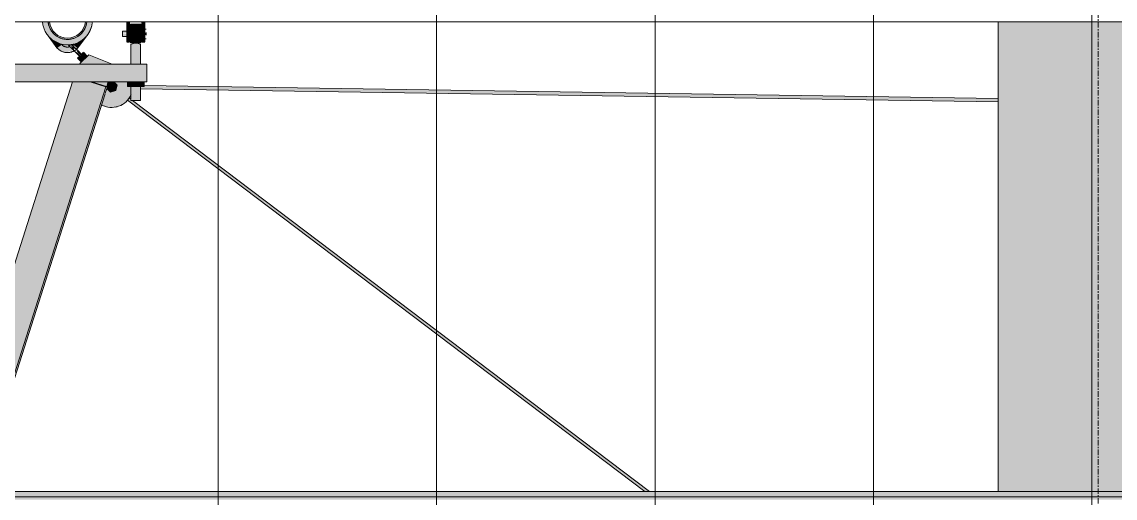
# Model space of a CAD drawing. Header units: inches. Extents: x 20426 to 92531, y -195 to 750.
# Drawn here: x 33735.2 to 33833.8, y 243.9 to 286.8 of the extents above; entities that cross this region are included whole.
import ezdxf

# ---------------------------------------------------------------- set-up
doc = ezdxf.new("R2010")
doc.units = ezdxf.units.IN
doc.header["$MEASUREMENT"] = 0
doc.linetypes.add('Grid Line 1_2_', pattern=[0.875, 0.5, -0.125, 0.125, -0.125])
for name, color, linetype, lineweight in [('A-WALL-PATT', 111, 'Continuous', 13), ('Q-SPCQ', 91, 'Continuous', 9), ('S-BEAM', 12, 'Continuous', 9), ('S-COLS', 52, 'Continuous', 9), ('S-GRID', 1, 'Continuous', 9)]:
    doc.layers.add(name, color=color, linetype=linetype, lineweight=lineweight)

# ---------------------------------------------------------------- blocks, each defined once
blk = doc.blocks.new('Girt_Z - 8_D-V79-Elevation - North')
at = {"layer": 'S-BEAM'}
for points in [[(-22795.73, 244), (-22792.025, 244), (-22792.025, 244.482), (-25971.39, 244.482), (-25971.39, 244), (-22804.37, 244)], [(-24635.992, 241.633), (-24537.137, 241.633), (-24537.137, 243.744), (-23371.643, 243.744), (-23371.643, 241.633), (-23089.637, 241.633), (-23089.637, 243.744), (-22792.025, 243.744), (-22792.025, 244), (-25971.39, 244), (-25971.39, 241.633), (-25695.137, 241.633), (-25695.137, 243.744), (-24819.143, 243.744), (-24819.143, 241.633), (-24670.551, 241.633)]]:
    blk.add_hatch(color=256, dxfattribs=at).paths.add_polyline_path(points, flags=0)
for p, q in [((-25971.39, 244.482), (-22792.025, 244.482)), ((-25971.39, 244), (-22792.025, 244))]:
    blk.add_line(p, q, dxfattribs=at)
blk = doc.blocks.new('Girt_Z - 8_D-V80-Elevation - North')
at = {"layer": 'S-BEAM'}
blk.add_line((-25971.39, 286.768), (-22792.025, 286.768), dxfattribs=at)
blk = doc.blocks.new('Basketball_Backstop-Performance_Sports_Systems-3103-Ceiling_Hung - 27_-0_ to 27_-11 7_8_-652462-Elevation - North')
at = {"layer": 'Q-SPCQ'}
for points in [[(-24910.174, 285.687), (-24910.174, 286.768), (-24910.424, 286.768), (-24910.424, 285.687)], [(-24908.799, 285.687), (-24908.799, 286.768), (-24909.049, 286.768), (-24909.049, 285.687)], [(-24909.138, 285.656), (-24909.138, 286.562), (-24910.075, 286.532), (-24910.075, 285.656)], [(-24908.674, 285.687), (-24908.674, 285.801), (-24908.799, 285.801), (-24908.799, 285.687)], [(-24910.174, 284.963), (-24910.174, 285.687), (-24910.424, 285.687), (-24910.424, 284.963)], [(-24909.607, 284.859), (-24909.138, 284.871), (-24909.138, 285.656), (-24910.075, 285.656), (-24910.075, 284.871), (-24909.684, 284.859)], [(-24908.799, 284.963), (-24908.799, 285.687), (-24909.049, 285.687), (-24909.049, 284.963)], [(-24908.674, 285.574), (-24908.674, 285.687), (-24908.799, 285.687), (-24908.799, 285.574)], [(-24927.059, 244.482), (-24923.922, 244.482), (-24912.349, 280.932), (-24913.725, 281.375), (-24915.294, 281.375), (-24926.835, 245.185)], [(-24923.922, 244.482), (-24923.788, 244.482), (-24912.168, 280.918), (-24912.302, 280.918), (-24923.698, 245.185)], [(-24912.302, 280.918), (-24912.215, 280.932), (-24912.349, 280.932)], [(-24909.607, 280.937), (-24909.607, 281.375), (-24910.357, 281.375), (-24910.303, 280.937)], [(-24908.857, 280.937), (-24908.857, 281.375), (-24909.607, 281.375), (-24909.607, 280.937)]]:
    blk.add_hatch(color=256, dxfattribs=at).paths.add_polyline_path(points, flags=0)
h = blk.add_hatch(color=256, dxfattribs=at)
h.paths.add_polyline_path([(-24910.799, 285.687), (-24910.424, 285.74), (-24910.424, 285.937), (-24910.799, 285.904), (-24910.799, 285.752)], flags=0)
h.paths.add_polyline_path([(-24910.174, 285.687), (-24910.075, 285.729), (-24910.075, 285.937), (-24910.174, 285.891), (-24910.174, 285.732)], flags=0)
h.paths.add_polyline_path([(-24909.049, 285.687), (-24909.049, 285.937), (-24909.138, 285.891), (-24909.138, 285.687)], flags=0)
h = blk.add_hatch(color=256, dxfattribs=at)
h.paths.add_polyline_path([(-24910.799, 285.437), (-24910.424, 285.493), (-24910.424, 285.687), (-24910.799, 285.687), (-24910.799, 285.446)], flags=0)
h.paths.add_polyline_path([(-24909.138, 285.437), (-24909.049, 285.493), (-24909.049, 285.687), (-24909.138, 285.634), (-24909.138, 285.439)], flags=0)
h.paths.add_polyline_path([(-24910.174, 285.437), (-24910.075, 285.493), (-24910.075, 285.687), (-24910.174, 285.656), (-24910.174, 285.443)], flags=0)
h = blk.add_hatch(color=256, dxfattribs=at)
h.paths.add_polyline_path([(-24909.607, 279.687), (-24909.169, 279.687), (-24909.22, 280.937), (-24910.044, 280.937), (-24909.985, 279.687), (-24909.72, 279.687)], flags=0)
h.paths.add_polyline_path([(-24909.558, 282.955), (-24909.169, 282.955), (-24909.196, 284.763), (-24909.53, 284.859), (-24909.826, 284.833), (-24910.044, 284.75), (-24910.006, 282.955), (-24909.655, 282.955)], flags=0)
h = blk.add_hatch(color=256, dxfattribs=at)
h.paths.add_polyline_path([(-25004.607, 281.375), (-24957.549, 281.375), (-24957.549, 282.955), (-25004.607, 282.955), (-25004.607, 282.691)], flags=0)
h.paths.add_polyline_path([(-24910.303, 281.375), (-24908.607, 281.375), (-24908.607, 282.955), (-24955.674, 282.955), (-24955.662, 281.375), (-24911.383, 281.375)], flags=0)
for p, q in [((-24910.424, 285.687), (-24910.424, 286.768)), ((-24910.174, 286.768), (-24910.174, 285.687)), ((-24909.049, 285.687), (-24909.049, 286.768)), ((-24908.799, 286.768), (-24908.799, 285.687)), ((-24910.424, 285.937), (-24910.799, 285.937)), ((-24910.799, 285.687), (-24910.799, 285.937)), ((-24910.075, 285.937), (-24910.174, 285.937)), ((-24909.138, 286.562), (-24910.075, 286.562)), ((-24910.075, 285.656), (-24910.075, 286.562)), ((-24909.138, 286.562), (-24909.138, 285.656)), ((-24909.049, 285.937), (-24909.138, 285.937)), ((-24908.674, 286.125), (-24908.799, 286.125)), ((-24908.674, 285.801), (-24908.674, 285.687)), ((-24910.799, 285.437), (-24910.799, 285.687)), ((-24910.799, 285.437), (-24910.424, 285.437)), ((-24910.424, 284.963), (-24910.424, 285.687)), ((-24910.424, 284.937), (-24910.174, 284.937)), ((-24910.174, 285.687), (-24910.174, 284.963)), ((-24910.174, 285.437), (-24910.075, 285.437)), ((-24910.075, 284.871), (-24910.075, 285.656)), ((-24910.075, 284.75), (-24910.044, 284.75)), ((-24910.044, 284.75), (-24910.044, 282.955)), ((-24909.169, 282.955), (-24909.169, 284.75)), ((-24909.169, 284.75), (-24909.138, 284.75)), ((-24909.138, 285.656), (-24909.138, 284.871)), ((-24909.138, 285.437), (-24909.049, 285.437)), ((-24909.049, 284.963), (-24909.049, 285.687)), ((-24909.049, 284.937), (-24908.799, 284.937)), ((-24908.799, 285.687), (-24908.799, 284.963)), ((-24908.799, 285.25), (-24908.674, 285.25)), ((-24908.674, 285.687), (-24908.674, 285.574)), ((-24908.607, 282.955), (-24938.364, 282.955)), ((-24908.607, 282.955), (-24908.607, 281.375)), ((-24908.607, 281.375), (-24955.662, 281.375)), ((-24927.059, 244.482), (-24915.294, 281.375)), ((-24912.302, 280.918), (-24923.922, 244.482)), ((-24913.725, 281.375), (-24912.302, 280.918)), ((-24912.168, 280.918), (-24913.591, 281.375)), ((-24912.351, 280.346), (-24912.168, 280.918)), ((-24912.302, 280.918), (-24912.168, 280.918)), ((-24910.357, 280.937), (-24910.357, 281.375)), ((-24909.607, 280.937), (-24910.357, 280.937)), ((-24910.044, 281.375), (-24910.044, 279.687)), ((-24909.607, 280.937), (-24909.607, 281.375)), ((-24908.857, 280.937), (-24909.607, 280.937)), ((-24909.169, 279.687), (-24909.169, 281.375)), ((-24908.857, 280.937), (-24908.857, 281.375)), ((-24923.788, 244.482), (-24912.367, 280.297)), ((-24909.169, 279.687), (-24910.044, 279.687))]:
    blk.add_line(p, q, dxfattribs=at)
blk.add_open_spline([(-24909.169, 284.75), (-24909.169, 284.75), (-24909.173, 284.752), (-24909.184, 284.758), (-24909.196, 284.762), (-24909.21, 284.769), (-24909.228, 284.777), (-24909.245, 284.785), (-24909.26, 284.791), (-24909.272, 284.795), (-24909.284, 284.799), (-24909.302, 284.806), (-24909.325, 284.814), (-24909.35, 284.822), (-24909.37, 284.829), (-24909.387, 284.833), (-24909.403, 284.837), (-24909.426, 284.842), (-24909.455, 284.848), (-24909.492, 284.855), (-24909.529, 284.859), (-24909.568, 284.862), (-24909.607, 284.862), (-24909.645, 284.862), (-24909.684, 284.859), (-24909.721, 284.855), (-24909.758, 284.848), (-24909.787, 284.842), (-24909.81, 284.837), (-24909.827, 284.833), (-24909.843, 284.829), (-24909.864, 284.822), (-24909.888, 284.814), (-24909.911, 284.806), (-24909.929, 284.799), (-24909.941, 284.795), (-24909.953, 284.791), (-24909.968, 284.785), (-24909.985, 284.777), (-24910.003, 284.769), (-24910.018, 284.762), (-24910.029, 284.758), (-24910.041, 284.752), (-24910.044, 284.75), (-24910.044, 284.75)], degree=3, knots=[0, 0, 0, 0, 0.055556, 0.083333, 0.111111, 0.138889, 0.166667, 0.194444, 0.208333, 0.222222, 0.236111, 0.25, 0.277778, 0.305556, 0.319444, 0.333333, 0.347222, 0.361111, 0.388889, 0.416667, 0.444444, 0.472222, 0.5, 0.527778, 0.555556, 0.583333, 0.611111, 0.638889, 0.652778, 0.666667, 0.680556, 0.694444, 0.722222, 0.75, 0.763889, 0.777778, 0.791667, 0.805556, 0.833333, 0.861111, 0.888889, 0.916667, 0.944444, 1, 1, 1, 1], dxfattribs=at)
blk = doc.blocks.new('Basketball_Backstop-Performance_Sports_Systems-3103-Ceiling_Hung - 27_-0_ to 27_-11 7_8_-V85-Elevation - North')
at = {"layer": 'Q-SPCQ'}
for points in [[(-24915.508, 284.744), (-24915.265, 284.744), (-24914.362, 285.178), (-24913.738, 285.961), (-24913.601, 286.768), (-24913.99, 286.768), (-24914.038, 286.768), (-24914.131, 286.348), (-24914.358, 285.921), (-24914.623, 285.627), (-24915.042, 285.359), (-24915.508, 285.221), (-24915.765, 285.187), (-24916.391, 285.319), (-24916.817, 285.557), (-24917.095, 285.82), (-24917.343, 286.213), (-24917.46, 286.517), (-24917.54, 286.768), (-24917.955, 286.768), (-24917.96, 286.696), (-24917.719, 285.869), (-24917.168, 285.178), (-24916.266, 284.744), (-24915.765, 284.744)], [(-24915.765, 285.187), (-24915.312, 285.247), (-24914.89, 285.422), (-24914.528, 285.7), (-24914.19, 286.207), (-24914.075, 286.485), (-24914.088, 286.768), (-24914.163, 286.768), (-24914.196, 286.517), (-24914.358, 286.125), (-24914.623, 285.783), (-24914.953, 285.53), (-24915.345, 285.368), (-24915.765, 285.312), (-24916.186, 285.368), (-24916.578, 285.53), (-24916.914, 285.788), (-24917.173, 286.125), (-24917.335, 286.517), (-24917.368, 286.768), (-24917.493, 286.768), (-24917.456, 286.485), (-24917.281, 286.062), (-24917.003, 285.7), (-24916.64, 285.422), (-24916.218, 285.247)], [(-24913.714, 286.068), (-24913.599, 286.413), (-24913.696, 286.144)], [(-24917.548, 285.62), (-24917.564, 285.674), (-24917.562, 285.644)], [(-24916.717, 284.439), (-24916.351, 284.785), (-24917.195, 285.216), (-24917.548, 285.62), (-24917.542, 285.57), (-24916.751, 284.486)], [(-24914.814, 284.439), (-24914.175, 285.414), (-24914.457, 285.133), (-24915.192, 284.743), (-24914.825, 284.449)], [(-24914.613, 283.645), (-24914.623, 283.736), (-24914.623, 283.791), (-24914.672, 283.844), (-24914.991, 284.081), (-24915.121, 284.122), (-24914.623, 283.652)], [(-24914.616, 283.788), (-24914.564, 283.895), (-24914.781, 284.1), (-24914.909, 284.163), (-24914.892, 284.112), (-24914.87, 284.042), (-24914.623, 283.811)], [(-24914.24, 283.412), (-24913.984, 283.669), (-24914.364, 283.996), (-24914.56, 283.732)], [(-24914.496, 283.156), (-24914.24, 283.412), (-24914.565, 283.723), (-24914.64, 283.665), (-24914.671, 283.688), (-24914.85, 283.51), (-24914.523, 283.183)], [(-24911.64, 280.721), (-24911.549, 280.812), (-24911.549, 281.062), (-24911.765, 281.187), (-24911.942, 281.114), (-24911.988, 280.932), (-24911.89, 280.721)], [(-24863.363, 244.482), (-24863.319, 244.482), (-24909.985, 279.687), (-24910.044, 279.715), (-24910.044, 279.793), (-24910.226, 279.885), (-24910.357, 279.717), (-24863.652, 244.482), (-24863.379, 244.482)]]:
    blk.add_hatch(color=256, dxfattribs=at).paths.add_polyline_path(points, flags=0)
h = blk.add_hatch(color=256, dxfattribs=at)
h.paths.add_polyline_path([(-24914.95, 284.293), (-24915.17, 284.519), (-24915.399, 284.572), (-24915.201, 284.373)], flags=0)
h.paths.add_polyline_path([(-24915.326, 284.673), (-24915.475, 284.744), (-24915.455, 284.681)], flags=0)
h.paths.add_polyline_path([(-24915.17, 284.519), (-24915.33, 284.672), (-24915.399, 284.606), (-24915.273, 284.558)], flags=0)
h = blk.add_hatch(color=256, dxfattribs=at)
h.paths.add_polyline_path([(-24915.41, 284.052), (-24915.273, 284.292), (-24915.524, 284.53), (-24915.566, 284.53), (-24916.061, 284.585), (-24916.303, 284.705), (-24916.255, 284.575), (-24916.413, 284.683), (-24916.658, 284.486), (-24916.533, 284.32), (-24916.034, 284.052), (-24915.765, 284.052), (-24915.572, 284.125)], flags=0)
h.paths.add_polyline_path([(-24915.152, 284.219), (-24915.042, 284.323), (-24915.191, 284.341), (-24915.154, 284.293), (-24915.159, 284.241)], flags=0)
h.paths.add_polyline_path([(-24915.17, 284.519), (-24915.434, 284.572), (-24915.38, 284.567), (-24915.192, 284.524)], flags=0)
h.paths.add_polyline_path([(-24914.99, 284.329), (-24914.86, 284.476), (-24915.243, 284.715), (-24915.325, 284.671), (-24914.992, 284.331)], flags=0)
h = blk.add_hatch(color=256, dxfattribs=at)
h.paths.add_polyline_path([(-24915.121, 284.122), (-24915.201, 284.373), (-24915.399, 284.572), (-24915.346, 284.342), (-24915.273, 284.292)], flags=0)
h.paths.add_polyline_path([(-24915.5, 284.499), (-24915.512, 284.684), (-24915.597, 284.628)], flags=0)
h.paths.add_polyline_path([(-24915.346, 284.342), (-24915.475, 284.572), (-24915.5, 284.499), (-24915.399, 284.396)], flags=0)
h = blk.add_hatch(color=256, dxfattribs=at)
h.paths.add_polyline_path([(-24911.677, 279.065), (-24911.223, 279.143), (-24910.802, 279.329), (-24910.439, 279.612), (-24910.116, 280.066), (-24910.044, 280.346), (-24910.044, 280.937), (-24910.357, 280.937), (-24910.357, 281.375), (-24911.549, 281.34), (-24911.282, 281.051), (-24911.471, 280.563), (-24911.942, 280.496), (-24912.234, 280.711), (-24912.68, 279.314), (-24912.463, 279.209), (-24912.136, 279.1)], flags=0)
h.paths.add_polyline_path([(-24912.219, 280.934), (-24912.083, 281.305), (-24912.049, 281.375), (-24913.591, 281.375), (-24912.23, 280.937)], flags=0)
h.paths.add_polyline_path([(-24913.242, 282.955), (-24911.747, 282.955), (-24913.842, 283.81), (-24914.623, 282.979), (-24914.553, 282.955)], flags=0)
h = blk.add_hatch(color=256, dxfattribs=at)
h.paths.add_polyline_path([(-24911.896, 280.45), (-24911.408, 280.58), (-24911.277, 281.068), (-24911.662, 281.375), (-24911.942, 281.343), (-24912.122, 281.295), (-24912.216, 280.769), (-24911.942, 280.496)], flags=0)
h.paths.add_polyline_path([(-24911.765, 280.687), (-24911.942, 280.761), (-24912.015, 280.937), (-24911.942, 281.114), (-24911.765, 281.187), (-24911.588, 281.114), (-24911.516, 280.932), (-24911.588, 280.761), (-24911.701, 280.696)], flags=0)
h = blk.add_hatch(color=256, dxfattribs=at)
h.paths.add_polyline_path([(-24770.131, 278.622), (-24770.122, 278.889), (-24770.14, 278.935), (-24813.89, 279.556), (-24813.89, 279.289), (-24770.138, 278.622)], flags=0)
h.paths.add_polyline_path([(-24768.488, 278.639), (-24768.482, 278.685), (-24768.488, 278.64)], flags=0)
h.paths.add_polyline_path([(-24831.89, 279.564), (-24831.89, 279.876), (-24908.857, 281.003), (-24908.857, 280.937), (-24909.169, 280.897), (-24909.169, 280.742), (-24843.345, 279.738)], flags=0)
h.paths.add_polyline_path([(-24911.542, 280.829), (-24911.528, 281.012), (-24911.549, 280.932), (-24911.549, 280.83)], flags=0)
for p, q in [((-24917.575, 285.6), (-24916.717, 284.439)), ((-24915.342, 284.728), (-24915.254, 284.746)), ((-24914.814, 284.439), (-24913.956, 285.6)), ((-24915.389, 284.601), (-24915.415, 284.587)), ((-24913.842, 283.81), (-24914.638, 283.015)), ((-24914.623, 283.736), (-24914.594, 283.766)), ((-24914.594, 283.766), (-24914.338, 284.022)), ((-24913.975, 283.678), (-24914.328, 284.031)), ((-24911.747, 282.955), (-24913.842, 283.81)), ((-24914.859, 283.501), (-24914.505, 283.147)), ((-24914.85, 283.51), (-24914.726, 283.633)), ((-24914.638, 283.015), (-24914.623, 282.979)), ((-24912.122, 281.295), (-24912.219, 280.934)), ((-24911.823, 281.375), (-24912.122, 281.295)), ((-24911.277, 281.068), (-24911.584, 281.375)), ((-24911.408, 280.58), (-24911.277, 281.068)), ((-24831.89, 279.876), (-24908.857, 281.049)), ((-24912.216, 280.769), (-24911.896, 280.45)), ((-24911.896, 280.45), (-24911.408, 280.58)), ((-24910.044, 279.793), (-24910.204, 279.914)), ((-24909.169, 280.742), (-24831.89, 279.564)), ((-24910.357, 279.717), (-24863.733, 244.482)), ((-24863.319, 244.482), (-24909.904, 279.687))]:
    blk.add_line(p, q, dxfattribs=at)
at = {"layer": 'Q-SPCQ', "flags": 128}
for points in [[(-24918.008, 286.758), (-24917.999, 286.668), (-24917.986, 286.579), (-24917.97, 286.49), (-24917.951, 286.403), (-24917.928, 286.316), (-24917.901, 286.23), (-24917.871, 286.145), (-24917.838, 286.061), (-24917.801, 285.979), (-24917.761, 285.898), (-24917.718, 285.82), (-24917.672, 285.742), (-24917.622, 285.667), (-24917.57, 285.594), (-24917.515, 285.523), (-24917.457, 285.454), (-24917.396, 285.387), (-24917.333, 285.323), (-24917.267, 285.262), (-24917.199, 285.203), (-24917.128, 285.147), (-24917.056, 285.094), (-24916.981, 285.044), (-24916.904, 284.997), (-24916.826, 284.953), (-24916.746, 284.912), (-24916.664, 284.875), (-24916.581, 284.84), (-24916.496, 284.809), (-24916.41, 284.782), (-24916.324, 284.758), (-24916.236, 284.737), (-24916.148, 284.72), (-24916.059, 284.707), (-24915.969, 284.697), (-24915.879, 284.69), (-24915.79, 284.688), (-24915.7, 284.688), (-24915.61, 284.693), (-24915.52, 284.701), (-24915.431, 284.712), (-24915.342, 284.728), (-24915.254, 284.746), (-24915.167, 284.769), (-24915.081, 284.794), (-24914.995, 284.823), (-24914.911, 284.856), (-24914.829, 284.892), (-24914.748, 284.931), (-24914.668, 284.973), (-24914.591, 285.018), (-24914.515, 285.067), (-24914.441, 285.118), (-24914.369, 285.173), (-24914.3, 285.23), (-24914.233, 285.29), (-24914.168, 285.353), (-24914.106, 285.418), (-24914.047, 285.485), (-24913.99, 285.555), (-24913.936, 285.627), (-24913.885, 285.701), (-24913.837, 285.778), (-24913.792, 285.856), (-24913.751, 285.935), (-24913.712, 286.017), (-24913.677, 286.1), (-24913.645, 286.184), (-24913.617, 286.269), (-24913.592, 286.356), (-24913.57, 286.443), (-24913.552, 286.531), (-24913.538, 286.62), (-24913.527, 286.709)], [(-24918.008, 286.758), (-24917.999, 286.668), (-24917.986, 286.579), (-24917.97, 286.49), (-24917.951, 286.403), (-24917.928, 286.316), (-24917.901, 286.23), (-24917.871, 286.145), (-24917.838, 286.061), (-24917.801, 285.979), (-24917.761, 285.898), (-24917.718, 285.82), (-24917.672, 285.742), (-24917.622, 285.667), (-24917.57, 285.594), (-24917.515, 285.523), (-24917.461, 285.459)], [(-24918.008, 286.758), (-24917.999, 286.668), (-24917.986, 286.579), (-24917.97, 286.49), (-24917.951, 286.403), (-24917.928, 286.316), (-24917.901, 286.23), (-24917.871, 286.145), (-24917.838, 286.061), (-24917.801, 285.979), (-24917.761, 285.898), (-24917.718, 285.82), (-24917.672, 285.742), (-24917.622, 285.667), (-24917.575, 285.6)], [(-24917.056, 285.755), (-24917.102, 285.808), (-24917.146, 285.862), (-24917.188, 285.918), (-24917.228, 285.976), (-24917.265, 286.035), (-24917.3, 286.096), (-24917.332, 286.158), (-24917.362, 286.221), (-24917.389, 286.286), (-24917.414, 286.351), (-24917.436, 286.418), (-24917.456, 286.485), (-24917.472, 286.553), (-24917.486, 286.621), (-24917.498, 286.691), (-24917.506, 286.76)], [(-24914.028, 286.728), (-24914.038, 286.659), (-24914.05, 286.59), (-24914.065, 286.522), (-24914.083, 286.454), (-24914.104, 286.387), (-24914.127, 286.321), (-24914.153, 286.256), (-24914.182, 286.192), (-24914.213, 286.129), (-24914.247, 286.068), (-24914.283, 286.008), (-24914.321, 285.949), (-24914.362, 285.892), (-24914.404, 285.837), (-24914.45, 285.784), (-24914.497, 285.732)], [(-24913.956, 285.6), (-24913.904, 285.674), (-24913.855, 285.749), (-24913.809, 285.826), (-24913.766, 285.906), (-24913.726, 285.986), (-24913.69, 286.069), (-24913.657, 286.152), (-24913.627, 286.237), (-24913.601, 286.323), (-24913.578, 286.41), (-24913.559, 286.498), (-24913.543, 286.587), (-24913.53, 286.676), (-24913.522, 286.766)], [(-24913.638, 286.207), (-24913.617, 286.269), (-24913.592, 286.356), (-24913.57, 286.443), (-24913.552, 286.531), (-24913.538, 286.62), (-24913.527, 286.709)], [(-24914.047, 285.485), (-24913.99, 285.555), (-24913.936, 285.627), (-24913.885, 285.701), (-24913.837, 285.778), (-24913.792, 285.856), (-24913.751, 285.935), (-24913.712, 286.017), (-24913.677, 286.1), (-24913.645, 286.184)], [(-24914.597, 285.634), (-24914.65, 285.589), (-24914.705, 285.545), (-24914.762, 285.504), (-24914.82, 285.465), (-24914.879, 285.428), (-24914.94, 285.394), (-24915.003, 285.362), (-24915.066, 285.333), (-24915.131, 285.306), (-24915.197, 285.282), (-24915.263, 285.261), (-24915.331, 285.242), (-24915.399, 285.226), (-24915.468, 285.213), (-24915.537, 285.202), (-24915.607, 285.195), (-24915.676, 285.19), (-24915.746, 285.188), (-24915.816, 285.188), (-24915.886, 285.192), (-24915.956, 285.198), (-24916.025, 285.207), (-24916.094, 285.219), (-24916.163, 285.233), (-24916.231, 285.251), (-24916.298, 285.27), (-24916.364, 285.293), (-24916.429, 285.318), (-24916.493, 285.346), (-24916.557, 285.377), (-24916.618, 285.41), (-24916.679, 285.445), (-24916.738, 285.483), (-24916.795, 285.523), (-24916.851, 285.565), (-24916.905, 285.609), (-24916.957, 285.656)], [(-24915.554, 284.53), (-24915.583, 284.522), (-24915.612, 284.516), (-24915.642, 284.51), (-24915.672, 284.506), (-24915.701, 284.503), (-24915.731, 284.501), (-24915.761, 284.5), (-24915.791, 284.5), (-24915.821, 284.502), (-24915.851, 284.505), (-24915.881, 284.509), (-24915.91, 284.514), (-24915.94, 284.521), (-24915.969, 284.528), (-24915.997, 284.537), (-24916.026, 284.547), (-24916.054, 284.558), (-24916.081, 284.57), (-24916.108, 284.583), (-24916.135, 284.597), (-24916.16, 284.613), (-24916.186, 284.629), (-24916.21, 284.646), (-24916.234, 284.664), (-24916.257, 284.684), (-24916.279, 284.704), (-24916.301, 284.725), (-24916.321, 284.747), (-24916.326, 284.752)], [(-24916.324, 284.758), (-24916.236, 284.737), (-24916.148, 284.72), (-24916.059, 284.707), (-24915.969, 284.697), (-24915.879, 284.69), (-24915.79, 284.688), (-24915.7, 284.688), (-24915.61, 284.693), (-24915.52, 284.701)], [(-24915.654, 284.65), (-24915.658, 284.653), (-24915.661, 284.657), (-24915.664, 284.661), (-24915.667, 284.665), (-24915.67, 284.669), (-24915.673, 284.673), (-24915.675, 284.678), (-24915.678, 284.682), (-24915.68, 284.687), (-24915.682, 284.691), (-24915.684, 284.696), (-24915.685, 284.701), (-24915.687, 284.705), (-24915.688, 284.71), (-24915.689, 284.715), (-24915.69, 284.72), (-24915.69, 284.725), (-24915.691, 284.73), (-24915.691, 284.735), (-24915.691, 284.74)], [(-24915.397, 284.746), (-24915.385, 284.734), (-24915.373, 284.722), (-24915.36, 284.709), (-24915.346, 284.695), (-24915.332, 284.681)], [(-24914.947, 284.296), (-24914.968, 284.317), (-24914.99, 284.339), (-24915.011, 284.36), (-24915.032, 284.381), (-24915.053, 284.402), (-24915.073, 284.422), (-24915.094, 284.443), (-24915.114, 284.463), (-24915.134, 284.483), (-24915.154, 284.503), (-24915.173, 284.522), (-24915.192, 284.541), (-24915.211, 284.56), (-24915.229, 284.578), (-24915.247, 284.596), (-24915.264, 284.613), (-24915.281, 284.63), (-24915.297, 284.646), (-24915.313, 284.662), (-24915.328, 284.677), (-24915.342, 284.691), (-24915.356, 284.705), (-24915.369, 284.718), (-24915.382, 284.731), (-24915.393, 284.743)], [(-24915.204, 284.752), (-24915.225, 284.73), (-24915.246, 284.709), (-24915.268, 284.689), (-24915.291, 284.669)], [(-24916.717, 284.439), (-24916.684, 284.402), (-24916.649, 284.366), (-24916.613, 284.331), (-24916.576, 284.298), (-24916.537, 284.267), (-24916.497, 284.236), (-24916.456, 284.208), (-24916.414, 284.181), (-24916.37, 284.156), (-24916.326, 284.133), (-24916.281, 284.111), (-24916.235, 284.092), (-24916.188, 284.074), (-24916.141, 284.058), (-24916.093, 284.044), (-24916.044, 284.032), (-24915.995, 284.021), (-24915.946, 284.013), (-24915.897, 284.007), (-24915.847, 284.003), (-24915.797, 284), (-24915.747, 284), (-24915.697, 284.002), (-24915.647, 284.006), (-24915.597, 284.011), (-24915.548, 284.019), (-24915.499, 284.029), (-24915.45, 284.04), (-24915.402, 284.054), (-24915.355, 284.069), (-24915.308, 284.087), (-24915.262, 284.106), (-24915.216, 284.127), (-24915.172, 284.15)], [(-24915.519, 284.514), (-24915.533, 284.528), (-24915.546, 284.541), (-24915.558, 284.554), (-24915.57, 284.566), (-24915.581, 284.577), (-24915.592, 284.587), (-24915.601, 284.597), (-24915.61, 284.606), (-24915.618, 284.614), (-24915.626, 284.621), (-24915.632, 284.628), (-24915.638, 284.633), (-24915.643, 284.638), (-24915.647, 284.642), (-24915.65, 284.645), (-24915.652, 284.648), (-24915.654, 284.649), (-24915.654, 284.65)], [(-24915.654, 284.65), (-24915.654, 284.649), (-24915.653, 284.648), (-24915.65, 284.646), (-24915.648, 284.643), (-24915.644, 284.639), (-24915.639, 284.635), (-24915.634, 284.629), (-24915.627, 284.623), (-24915.62, 284.616), (-24915.612, 284.608), (-24915.604, 284.599), (-24915.594, 284.59), (-24915.584, 284.58), (-24915.573, 284.569), (-24915.562, 284.557), (-24915.549, 284.545), (-24915.536, 284.532), (-24915.523, 284.518), (-24915.508, 284.504), (-24915.493, 284.489), (-24915.478, 284.473), (-24915.462, 284.457), (-24915.445, 284.441), (-24915.428, 284.424), (-24915.411, 284.406), (-24915.392, 284.388), (-24915.374, 284.369), (-24915.355, 284.351), (-24915.336, 284.331), (-24915.316, 284.312), (-24915.296, 284.292), (-24915.276, 284.272), (-24915.256, 284.251), (-24915.235, 284.23), (-24915.214, 284.21), (-24915.193, 284.189), (-24915.172, 284.168), (-24915.151, 284.146), (-24915.13, 284.125), (-24915.124, 284.119)], [(-24915.124, 284.119), (-24915.145, 284.141), (-24915.166, 284.162), (-24915.187, 284.183), (-24915.208, 284.204), (-24915.229, 284.225)], [(-24915.128, 284.174), (-24915.086, 284.201), (-24915.044, 284.229), (-24915.004, 284.258), (-24914.965, 284.29), (-24914.927, 284.322), (-24914.891, 284.357), (-24914.856, 284.392), (-24914.822, 284.429), (-24914.814, 284.439)], [(-24915.124, 284.119), (-24915.103, 284.098), (-24915.082, 284.077), (-24915.06, 284.056), (-24915.039, 284.035), (-24915.019, 284.014), (-24914.998, 283.993), (-24914.977, 283.973), (-24914.957, 283.953), (-24914.937, 283.933), (-24914.917, 283.913), (-24914.898, 283.894), (-24914.879, 283.875), (-24914.86, 283.856), (-24914.842, 283.838), (-24914.825, 283.82), (-24914.807, 283.803), (-24914.791, 283.786), (-24914.774, 283.77), (-24914.759, 283.754), (-24914.744, 283.739), (-24914.729, 283.725), (-24914.715, 283.711), (-24914.702, 283.698), (-24914.69, 283.685), (-24914.678, 283.673), (-24914.667, 283.662), (-24914.656, 283.652), (-24914.647, 283.642), (-24914.638, 283.633), (-24914.63, 283.625), (-24914.622, 283.618), (-24914.616, 283.611), (-24914.61, 283.606), (-24914.605, 283.601), (-24914.601, 283.597), (-24914.598, 283.594), (-24914.596, 283.591), (-24914.594, 283.59), (-24914.594, 283.589)], [(-24914.699, 283.694), (-24914.712, 283.707), (-24914.725, 283.721), (-24914.74, 283.735), (-24914.754, 283.75), (-24914.77, 283.766), (-24914.786, 283.782), (-24914.803, 283.798), (-24914.82, 283.815), (-24914.837, 283.833), (-24914.856, 283.851), (-24914.874, 283.87), (-24914.893, 283.888), (-24914.912, 283.908), (-24914.932, 283.927), (-24914.952, 283.947), (-24914.972, 283.967), (-24914.992, 283.988), (-24915.013, 284.009), (-24915.034, 284.029), (-24915.055, 284.05), (-24915.076, 284.071), (-24915.097, 284.093), (-24915.118, 284.114), (-24915.124, 284.119)], [(-24914.974, 284.323), (-24914.953, 284.302), (-24914.947, 284.296)], [(-24914.947, 284.296), (-24914.926, 284.275), (-24914.905, 284.254), (-24914.884, 284.233), (-24914.863, 284.212), (-24914.842, 284.191), (-24914.821, 284.17), (-24914.801, 284.15), (-24914.78, 284.129), (-24914.76, 284.109), (-24914.741, 284.09), (-24914.721, 284.07), (-24914.702, 284.051), (-24914.684, 284.033), (-24914.666, 284.015), (-24914.648, 283.997), (-24914.63, 283.98), (-24914.614, 283.963), (-24914.598, 283.947), (-24914.582, 283.931), (-24914.567, 283.916), (-24914.552, 283.901), (-24914.538, 283.888), (-24914.525, 283.874)], [(-24914.417, 283.766), (-24914.417, 283.766), (-24914.419, 283.768), (-24914.421, 283.77), (-24914.424, 283.773), (-24914.427, 283.776), (-24914.432, 283.781), (-24914.438, 283.787), (-24914.444, 283.793), (-24914.451, 283.8), (-24914.459, 283.808), (-24914.467, 283.816), (-24914.477, 283.826), (-24914.487, 283.836), (-24914.498, 283.847), (-24914.51, 283.859), (-24914.522, 283.871), (-24914.535, 283.884), (-24914.549, 283.898), (-24914.563, 283.912), (-24914.578, 283.927), (-24914.593, 283.942), (-24914.609, 283.958), (-24914.626, 283.975), (-24914.643, 283.992), (-24914.661, 284.01), (-24914.679, 284.028), (-24914.697, 284.046), (-24914.716, 284.065), (-24914.735, 284.084), (-24914.755, 284.104), (-24914.775, 284.124), (-24914.795, 284.144), (-24914.816, 284.165), (-24914.836, 284.185), (-24914.857, 284.206), (-24914.878, 284.227), (-24914.899, 284.248), (-24914.92, 284.269), (-24914.941, 284.291), (-24914.947, 284.296)], [(-24914.49, 283.839), (-24914.479, 283.829), (-24914.47, 283.819), (-24914.461, 283.81), (-24914.453, 283.802), (-24914.446, 283.795), (-24914.439, 283.788), (-24914.433, 283.783), (-24914.429, 283.778), (-24914.425, 283.774), (-24914.421, 283.77), (-24914.419, 283.768), (-24914.418, 283.767), (-24914.417, 283.766)], [(-24914.417, 283.766), (-24914.413, 283.762), (-24914.41, 283.759), (-24914.407, 283.755), (-24914.404, 283.751), (-24914.401, 283.747), (-24914.398, 283.742), (-24914.396, 283.738), (-24914.394, 283.734), (-24914.391, 283.729), (-24914.389, 283.725), (-24914.388, 283.72), (-24914.386, 283.715), (-24914.385, 283.71), (-24914.383, 283.705), (-24914.382, 283.701), (-24914.382, 283.696), (-24914.381, 283.691), (-24914.381, 283.686), (-24914.38, 283.681), (-24914.38, 283.676), (-24914.38, 283.671), (-24914.381, 283.666), (-24914.381, 283.661), (-24914.382, 283.656), (-24914.383, 283.651), (-24914.384, 283.646), (-24914.386, 283.641), (-24914.387, 283.636), (-24914.389, 283.632), (-24914.391, 283.627), (-24914.393, 283.623), (-24914.395, 283.618), (-24914.398, 283.614), (-24914.4, 283.61), (-24914.403, 283.605), (-24914.406, 283.601), (-24914.409, 283.598), (-24914.413, 283.594), (-24914.416, 283.59), (-24914.417, 283.589)], [(-24914.594, 283.589), (-24914.594, 283.59), (-24914.595, 283.591), (-24914.597, 283.593), (-24914.6, 283.596), (-24914.604, 283.6), (-24914.609, 283.604), (-24914.614, 283.61), (-24914.621, 283.616), (-24914.628, 283.623), (-24914.636, 283.631), (-24914.644, 283.64), (-24914.654, 283.649), (-24914.664, 283.659)], [(-24914.417, 283.589), (-24914.42, 283.586), (-24914.424, 283.582), (-24914.428, 283.579), (-24914.432, 283.576), (-24914.436, 283.573), (-24914.44, 283.571), (-24914.445, 283.568), (-24914.449, 283.566), (-24914.454, 283.564), (-24914.458, 283.562), (-24914.463, 283.56), (-24914.468, 283.558), (-24914.472, 283.557), (-24914.477, 283.556), (-24914.482, 283.555), (-24914.487, 283.554), (-24914.492, 283.553), (-24914.497, 283.553), (-24914.502, 283.553), (-24914.507, 283.553), (-24914.512, 283.553), (-24914.517, 283.553), (-24914.522, 283.554), (-24914.527, 283.554), (-24914.532, 283.555), (-24914.537, 283.557), (-24914.542, 283.558), (-24914.546, 283.559), (-24914.551, 283.561), (-24914.556, 283.563), (-24914.56, 283.565), (-24914.565, 283.568), (-24914.569, 283.57), (-24914.573, 283.573), (-24914.577, 283.575), (-24914.581, 283.578), (-24914.585, 283.582), (-24914.589, 283.585), (-24914.593, 283.588), (-24914.594, 283.589)]]:
    blk.add_lwpolyline(points, dxfattribs=at)
at = {"layer": 'Q-SPCQ'}
for centre, radius, start, end in [((-24915.765, 286.937), 1.75, 185.61641, 354.38359), ((-24915.765, 286.937), 1.625, 186.04844, 353.95156), ((-24911.765, 280.937), 0.25, 45, 225), ((-24911.765, 280.937), 0.25, 150, 210), ((-24911.765, 280.937), 0.25, 225, 45), ((-24911.765, 280.937), 0.25, 45, 120), ((-24911.765, 280.937), 0.25, 330, 30), ((-24911.765, 280.937), 1.875, 240.59225, 337.61028), ((-24911.765, 280.937), 0.25, 240, 300), ((-24911.765, 280.937), 1.875, 330, 334.40343), ((-24911.765, 280.937), 1.875, 250.32262, 255), ((-24911.765, 280.937), 1.875, 265.10577, 270), ((-24911.765, 280.937), 1.875, 280.07391, 285), ((-24911.765, 280.937), 1.875, 295.59657, 300)]:
    blk.add_arc(centre, radius, start, end, dxfattribs=at)
blk.add_open_spline([(-24916.326, 284.752), (-24916.326, 284.752), (-24916.337, 284.744), (-24916.374, 284.714), (-24916.414, 284.682), (-24916.448, 284.654), (-24916.484, 284.625), (-24916.534, 284.585), (-24916.596, 284.536), (-24916.662, 284.483), (-24916.706, 284.448), (-24916.717, 284.439), (-24916.717, 284.439)], degree=3, knots=[-1, -1, -1, -1, -0.875, -0.75, -0.6875, -0.625, -0.5625, -0.5, -0.375, -0.25, -0.125, 0, 0, 0, 0], dxfattribs=at)
blk.add_open_spline([(-24915.204, 284.752), (-24915.204, 284.752), (-24915.196, 284.746), (-24915.162, 284.718), (-24915.109, 284.675), (-24915.044, 284.623), (-24914.975, 284.568), (-24914.91, 284.516), (-24914.856, 284.473), (-24914.822, 284.446), (-24914.814, 284.439), (-24914.814, 284.439)], degree=3, dxfattribs=at)

msp = doc.modelspace()

# ---------------------------------------------------------------- hatches: boundary and pattern name
at = {"layer": 'A-WALL-PATT', "lineweight": 9}
h = msp.add_hatch(dxfattribs=at)
h.set_pattern_fill('FP_31', color=256, style=0, pattern_type=2)
h.set_pattern_definition([(90, (-84652.361, 0), (-19.685, 1e-15), [])])
h.paths.add_polyline_path([(32660.684, 0.062), (32661.472, 0.062), (32661.472, 1.456), (32959.969, 1.456), (32959.969, 0.062), (32960.757, 0.062), (32960.757, 243.744), (32963.591, 243.744), (32963.591, 242.956), (33832.341, 242.956), (33832.341, 243.744), (33835.175, 243.744), (33835.175, 0.062), (33835.963, 0.062), (33835.963, 1.456), (34117.969, 1.456), (34117.969, 0.062), (34118.757, 0.062), (34118.757, 243.744), (34121.591, 243.744), (34121.591, 242.956), (35279.841, 242.956), (35279.841, 243.744), (35282.675, 243.744), (35282.675, 0.062), (35283.463, 0.062), (35283.463, 1.456), (35565.469, 1.456), (35565.469, 0.062), (35566.257, 0.062), (35566.257, 243.744), (35569.091, 243.744), (35569.091, 242.956), (35867.437, 242.956), (35867.437, 388.457), (32661.472, 388.457), (32661.472, 391.229), (32660.684, 391.229), (32660.684, 2.253)], flags=0)
at = {"layer": 'S-COLS'}
h = msp.add_hatch(color=256, dxfattribs=at)
h.paths.add_polyline_path([(33835.963, 2.244), (33841.216, 2.244), (33841.216, 45.518), (33835.963, 45.518)], flags=0)
h.paths.add_polyline_path([(33841.216, 51.482), (33841.216, 93.768), (33835.963, 93.768), (33835.963, 51.482)], flags=0)
h.paths.add_polyline_path([(33841.216, 99.732), (33841.216, 142.018), (33835.963, 142.018), (33835.963, 99.732)], flags=0)
h.paths.add_polyline_path([(33841.216, 147.982), (33841.216, 190.268), (33835.963, 190.268), (33835.963, 147.982)], flags=0)
h.paths.add_polyline_path([(33835.963, 196.232), (33841.216, 196.232), (33841.216, 238.518), (33835.963, 238.518), (33835.963, 198.304)], flags=0)
h.paths.add_polyline_path([(33841.216, 244.482), (33841.216, 286.768), (33823.216, 286.768), (33823.216, 244.482), (33832.403, 244.482)], flags=0)
h.paths.add_polyline_path([(33841.216, 292.732), (33841.216, 335.018), (33823.216, 335.018), (33823.216, 292.732)], flags=0)
h.paths.add_polyline_path([(33823.216, 340.982), (33841.216, 340.982), (33841.216, 378.252), (33832.841, 378.252), (33832.841, 376.189), (33831.591, 376.189), (33831.591, 378.252), (33823.216, 378.252), (33823.216, 348.325)], flags=0)
h.paths.add_polyline_path([(33823.216, 379.681), (33841.216, 379.681), (33841.216, 381.75), (33823.216, 381.75), (33823.216, 381.142)], flags=0)

# ---------------------------------------------------------------- linework, layer by layer
msp.add_line((33823.216, 286.768), (33823.216, 244.482), dxfattribs=at)
at = {"layer": 'S-GRID', "linetype": 'Grid Line 1_2_'}
msp.add_line((33832.216, -132), (33832.216, 573.765), dxfattribs=at)

# ---------------------------------------------------------------- block references
at = {"layer": 'Q-SPCQ'}
for name in ['Basketball_Backstop-Performance_Sports_Systems-3103-Ceiling_Hung - 27_-0_ to 27_-11 7_8_-652462-Elevation - North', 'Basketball_Backstop-Performance_Sports_Systems-3103-Ceiling_Hung - 27_-0_ to 27_-11 7_8_-V85-Elevation - North']:
    msp.add_blockref(name, (58655.106, 0), dxfattribs=at)
at = {"layer": 'S-BEAM'}
for name in ['Girt_Z - 8_D-V80-Elevation - North', 'Girt_Z - 8_D-V79-Elevation - North']:
    msp.add_blockref(name, (58655.106, 0), dxfattribs=at)

doc.saveas('drawing.dxf')
